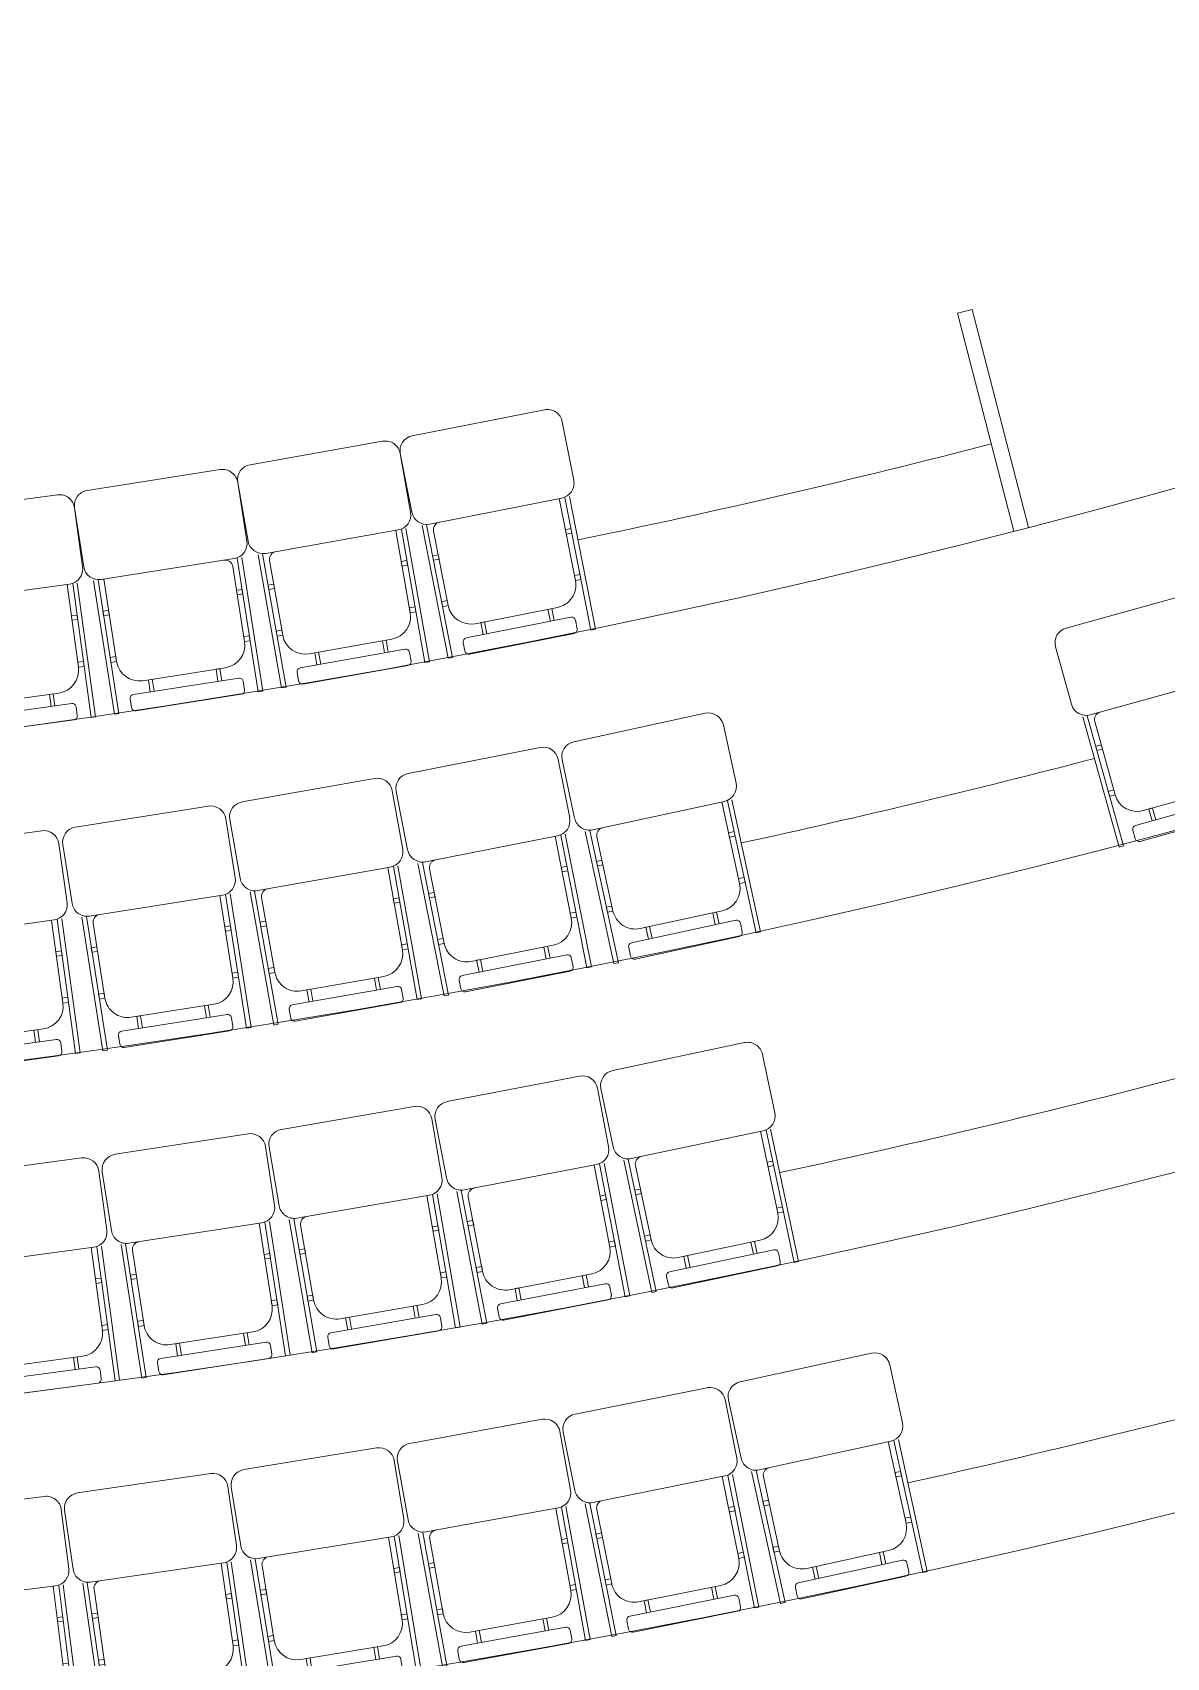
# Model space of a CAD drawing. Header units: millimetres. Extents: x 8275 to 147087, y -297470 to -191881.
# Drawn here: x 49211 to 52988, y -217854 to -212443 of the extents above; entities that cross this region are included whole.
import ezdxf

# ---------------------------------------------------------------- set-up
doc = ezdxf.new("R2010")
doc.units = ezdxf.units.MM
doc.header["$LTSCALE"] = 250
doc.header["$MEASUREMENT"] = 0
for name, color, linetype, lineweight in [('furniture', 5, 'Continuous', 15), ('hatch', 9, 'Continuous', 0), ('stairs', 2, 'Continuous', 5)]:
    doc.layers.add(name, color=color, linetype=linetype, lineweight=lineweight)

# ---------------------------------------------------------------- blocks, each defined once
blk = doc.blocks.new('A$C24EB465D-flat-9-flat-1-flat-421')
at = {"layer": 'furniture', "ltscale": 0.1}
for p, q in [((434.3, 100.4), (2.3, -19.7)), ((549.9, -126.1), (496.8, 65)), ((-33.1, -82.3), (20, -273.4)), ((82.6, -308.7), (514.6, -188.7)), ((506.4, -191), (580.9, -459.1)), ((645.3, -619.6), (524.8, -185.9)), ((539.6, -181.7), (660.1, -615.5)), ((57.7, -315.7), (178.2, -749.4)), ((193, -745.3), (72.4, -311.6)), ((534.6, -292.5), (553, -287.4)), ((538.7, -306.9), (534.6, -292.5)), ((538.7, -306.9), (557, -301.8)), ((557, -301.8), (553, -287.4)), ((97.6, -330.9), (165.3, -574.6)), ((119, -408), (100.6, -413.1)), ((104.7, -427.6), (100.6, -413.1)), ((123, -422.5), (104.7, -427.6)), ((123, -422.5), (119, -408)), ((576.4, -442.7), (594.7, -437.6)), ((580.9, -459.1), (576.4, -442.7)), ((580.9, -459.1), (599.3, -454)), ((599.3, -454), (594.7, -437.6)), ((160.7, -558.2), (142.4, -563.3)), ((146.9, -579.7), (142.4, -563.3)), ((165.3, -574.6), (146.9, -579.7)), ((165.3, -574.6), (160.7, -558.2)), ((233.3, -677), (575.5, -581.9)), ((259.1, -627.6), (527.9, -552.9)), ((497.3, -561.4), (508.2, -600.6)), ((509.6, -558), (520.5, -597.2)), ((591.2, -590.7), (599, -619.1)), ((248, -729.8), (590.2, -634.7)), ((277.4, -622.5), (289.7, -619.1)), ((277.4, -622.5), (288.3, -661.7)), ((289.7, -619.1), (300.6, -658.3)), ((660.1, -615.5), (645.3, -619.6)), ((224.5, -692.6), (232.3, -721)), ((178.2, -749.4), (193, -745.3))]:
    blk.add_line(p, q, dxfattribs=at)
for centre, radius, start, end in [((447.9, 51.4, 0), 50.8, 15.5315, 105.5315), ((15.9, -68.6, 0), 50.8, 105.5315, 195.5315), ((501, -139.7, 0), 50.8, 285.5315, 15.5315), ((69, -259.8, 0), 50.8, 195.5315, 285.5315), ((122, -324.1, 0), 25.4, 105.5315, 195.5315), ((507.5, -479.5, 0), 76.2, 285.5315, 15.5315), ((238.7, -554.2, 0), 76.2, 195.5315, 285.5315), ((578.9, -594.1, 0), 12.7, 15.5315, 105.5315), ((586.8, -622.5, 0), 12.7, 285.5315, 15.5315), ((236.7, -689.2, 0), 12.7, 105.5315, 195.5315), ((244.6, -717.6, 0), 12.7, 195.5315, 285.5315)]:
    blk.add_arc(centre, radius, start, end, dxfattribs=at)
blk = doc.blocks.new('A$C24EB465D-flat-9-flat-1-flat-422')
at = {"layer": 'furniture', "ltscale": 0.1}
for p, q in [((439.3, 75.2), (1.1, -19.8)), ((541.8, -157.5), (499.7, 36.4)), ((-37.8, -80.2), (4.3, -274.1)), ((608.6, -655.7), (513.2, -215.7)), ((528.3, -212.4), (623.7, -652.4)), ((64.7, -313), (502.9, -217.9)), ((494.6, -219.7), (553.6, -491.7)), ((39.5, -318.5), (134.9, -758.4)), ((149.8, -755.2), (54.4, -315.2)), ((516.9, -322.7), (535.6, -318.7)), ((520.1, -337.4), (516.9, -322.7)), ((538.7, -333.4), (535.6, -318.7)), ((78.4, -336), (132, -583.1)), ((520.1, -337.4), (538.7, -333.4)), ((95.3, -414.1), (76.7, -418.2)), ((79.9, -432.9), (76.7, -418.2)), ((98.5, -428.8), (79.9, -432.9)), ((98.5, -428.8), (95.3, -414.1)), ((550, -475.1), (568.6, -471)), ((553.6, -491.7), (550, -475.1)), ((572.2, -487.7), (568.6, -471)), ((553.6, -491.7), (572.2, -487.7)), ((128.4, -566.5), (109.8, -570.6)), ((113.4, -587.2), (109.8, -570.6)), ((132, -583.1), (113.4, -587.2)), ((132, -583.1), (128.4, -566.5)), ((222.6, -641.5), (495.3, -582.3)), ((464.2, -589.1), (472.9, -628.8)), ((476.7, -586.4), (485.3, -626.1)), ((194, -689.3), (541.1, -614)), ((241.1, -637.4), (253.7, -634.7)), ((241.1, -637.4), (249.8, -677.2)), ((253.7, -634.7), (262.3, -674.5)), ((556.2, -623.7), (562.5, -652.5)), ((205.6, -742.9), (552.8, -667.6)), ((623.7, -652.4), (608.6, -655.7)), ((134.9, -758.4), (149.8, -755.2)), ((184.3, -704.4), (190.5, -733.2))]:
    blk.add_line(p, q, dxfattribs=at)
for centre, radius, start, end in [((450.1, 25.6, 0), 50.8, 12.2374, 102.2374), ((11.9, -69.4, 0), 50.8, 102.2374, 192.2374), ((492.1, -168.3, 0), 50.8, 282.2374, 12.2374), ((53.9, -263.3, 0), 50.8, 192.2374, 282.2374), ((103.2, -330.6, 0), 25.4, 102.2374, 192.2374), ((479.1, -507.9, 0), 76.2, 282.2374, 12.2374), ((206.5, -567, 0), 76.2, 192.2374, 282.2374), ((543.8, -626.4, 0), 12.7, 12.2374, 102.2374), ((196.7, -701.7, 0), 12.7, 102.2374, 192.2374), ((550.1, -655.2, 0), 12.7, 282.2374, 12.2374), ((202.9, -730.5, 0), 12.7, 192.2374, 282.2374)]:
    blk.add_arc(centre, radius, start, end, dxfattribs=at)
blk = doc.blocks.new('A$C24EB465D-flat-9-flat-1-flat-423')
at = {"layer": 'furniture', "ltscale": 0.1}
for p, q in [((440.7, 66.8), (0.7, -19.8)), ((538.7, -167.9), (500.3, 26.8)), ((-39.3, -79.5), (-1, -274.1)), ((58.7, -314.2), (498.6, -227.5)), ((490.3, -229.2), (544.1, -502.2)), ((596, -667.2), (509, -225.5)), ((524.1, -222.5), (611.1, -664.2)), ((33.3, -319.2), (120.3, -760.9)), ((135.3, -757.9), (48.3, -316.2)), ((71.9, -337.4), (120.8, -585.6)), ((510.7, -332.5), (529.4, -328.9)), ((513.6, -347.3), (510.7, -332.5)), ((513.6, -347.3), (532.3, -343.6)), ((532.3, -343.6), (529.4, -328.9)), ((87.4, -415.9), (68.7, -419.6)), ((71.6, -434.3), (68.7, -419.6)), ((90.3, -430.6), (71.6, -434.3)), ((90.3, -430.6), (87.4, -415.9)), ((540.8, -485.5), (559.5, -481.8)), ((544.1, -502.2), (540.8, -485.5)), ((562.8, -498.5), (559.5, -481.8)), ((544.1, -502.2), (562.8, -498.5)), ((117.5, -568.9), (98.8, -572.5)), ((102.1, -589.2), (98.8, -572.5)), ((120.8, -585.6), (102.1, -589.2)), ((120.8, -585.6), (117.5, -568.9)), ((210.3, -645.6), (484, -591.7)), ((180.8, -692.9), (529.3, -624.3)), ((228.9, -641.9), (241.5, -639.5)), ((228.9, -641.9), (236.7, -681.9)), ((241.5, -639.5), (249.3, -679.4)), ((452.9, -597.8), (460.7, -637.8)), ((465.4, -595.4), (473.2, -635.3)), ((544.2, -634.3), (549.9, -663.1)), ((191.4, -746.7), (539.9, -678.1)), ((611.1, -664.2), (596, -667.2)), ((170.8, -707.8), (176.4, -736.7)), ((120.3, -760.9), (135.3, -757.9))]:
    blk.add_line(p, q, dxfattribs=at)
for centre, radius, start, end in [((450.5, 17, 0), 50.8, 11.1394, 101.1394), ((10.5, -69.7, 0), 50.8, 101.1394, 191.1394), ((488.8, -177.7, 0), 50.8, 281.1394, 11.1394), ((48.9, -264.3, 0), 50.8, 191.1394, 281.1394), ((96.9, -332.5, 0), 25.4, 101.1394, 191.1394), ((469.3, -516.9, 0), 76.2, 281.1394, 11.1394), ((195.6, -570.8, 0), 76.2, 191.1394, 281.1394), ((531.7, -636.7, 0), 12.7, 11.1394, 101.1394), ((183.2, -705.3, 0), 12.7, 101.1394, 191.1394), ((537.4, -665.6, 0), 12.7, 281.1394, 11.1394), ((188.9, -734.2, 0), 12.7, 191.1394, 281.1394)]:
    blk.add_arc(centre, radius, start, end, dxfattribs=at)
blk = doc.blocks.new('A$C24EB465D-flat-9-flat-1-flat-424')
at = {"layer": 'furniture', "ltscale": 0.1}
for p, q in [((441.9, 58.4), (0.4, -19.8)), ((535.4, -178.2), (500.8, 17.2)), ((-40.8, -78.7), (-6.2, -274.1)), ((52.7, -315.2), (494.2, -237.1)), ((485.8, -238.5), (534.3, -512.6)), ((583.1, -678.5), (504.6, -235.2)), ((519.7, -232.5), (598.2, -675.8)), ((27.2, -319.7), (105.7, -763)), ((120.8, -760.4), (42.3, -317.1)), ((65.5, -338.8), (109.6, -587.8)), ((504.2, -342.3), (523, -338.9)), ((506.8, -357.1), (504.2, -342.3)), ((506.8, -357.1), (525.6, -353.8)), ((525.6, -353.8), (523, -338.9)), ((79.4, -417.5), (60.6, -420.8)), ((63.3, -435.6), (60.6, -420.8)), ((82, -432.3), (63.3, -435.6)), ((82, -432.3), (79.4, -417.5)), ((531.4, -495.8), (550.1, -492.5)), ((534.3, -512.6), (531.4, -495.8)), ((534.3, -512.6), (553.1, -509.2)), ((553.1, -509.2), (550.1, -492.5)), ((106.6, -571), (87.8, -574.3)), ((90.8, -591.1), (87.8, -574.3)), ((109.6, -587.8), (90.8, -591.1)), ((109.6, -587.8), (106.6, -571)), ((167.4, -696.2), (517.2, -634.3)), ((197.9, -649.5), (472.6, -600.9)), ((216.5, -646.2), (229.2, -644)), ((216.5, -646.2), (223.6, -686.3)), ((229.2, -644), (236.2, -684)), ((441.3, -606.4), (448.4, -646.5)), ((453.9, -604.2), (461, -644.2)), ((531.9, -644.6), (537.1, -673.6)), ((177, -750.2), (526.8, -688.3)), ((598.2, -675.8), (583.1, -678.5)), ((157.2, -710.9), (162.3, -739.9)), ((105.7, -763), (120.8, -760.4))]:
    blk.add_line(p, q, dxfattribs=at)
for centre, radius, start, end in [((450.7, 8.3, 0), 50.8, 10.0414, 100.0414), ((9.2, -69.9, 0), 50.8, 100.0414, 190.0414), ((485.3, -187, 0), 50.8, 280.0414, 10.0414), ((43.8, -265.2, 0), 50.8, 190.0414, 280.0414), ((90.5, -334.3, 0), 25.4, 100.0414, 190.0414), ((459.3, -525.8, 0), 76.2, 280.0414, 10.0414), ((184.6, -574.5, 0), 76.2, 190.0414, 280.0414), ((519.4, -646.8, 0), 12.7, 10.0414, 100.0414), ((169.7, -708.7, 0), 12.7, 100.0414, 190.0414), ((524.6, -675.8, 0), 12.7, 280.0414, 10.0414), ((174.8, -737.7, 0), 12.7, 190.0414, 280.0414)]:
    blk.add_arc(centre, radius, start, end, dxfattribs=at)
blk = doc.blocks.new('A$C24EB465D-flat-9-flat-1-flat-425')
at = {"layer": 'furniture', "ltscale": 0.1}
for p, q in [((442.9, 49.9), (0, -19.8)), ((531.8, -188.4), (501, 7.6)), ((-42.3, -77.9), (-11.5, -273.9)), ((46.6, -316.2), (489.6, -246.5)), ((481.2, -247.8), (524.4, -522.7)), ((570, -689.5), (500, -244.8)), ((515.2, -242.4), (585.2, -687.2)), ((21.1, -320.2), (91.1, -764.9)), ((106.2, -762.5), (36.2, -317.8)), ((59, -340), (98.3, -589.8)), ((497.5, -351.9), (516.4, -348.9)), ((499.9, -366.7), (497.5, -351.9)), ((499.9, -366.7), (518.7, -363.8)), ((518.7, -363.8), (516.4, -348.9)), ((71.4, -418.9), (52.6, -421.9)), ((54.9, -436.7), (52.6, -421.9)), ((73.7, -433.8), (71.4, -418.9)), ((73.7, -433.8), (54.9, -436.7)), ((521.8, -505.9), (540.6, -502.9)), ((524.4, -522.7), (521.8, -505.9)), ((524.4, -522.7), (543.2, -519.7)), ((543.2, -519.7), (540.6, -502.9)), ((95.6, -573), (76.8, -575.9)), ((79.5, -592.7), (76.8, -575.9)), ((98.3, -589.8), (79.5, -592.7)), ((98.3, -589.8), (95.6, -573)), ((154.1, -699.3), (505, -644.1)), ((185.4, -653.2), (461, -609.8)), ((204.1, -650.2), (216.8, -648.2)), ((216.8, -648.2), (223.1, -688.4)), ((429.6, -614.8), (435.9, -654.9)), ((442.2, -612.8), (448.5, -653)), ((162.6, -753.5), (513.5, -698.3)), ((204.1, -650.2), (210.4, -690.4)), ((519.5, -654.6), (524.1, -683.7)), ((585.2, -687.2), (570, -689.5)), ((143.5, -713.8), (148.1, -742.9)), ((91.1, -764.9), (106.2, -762.5))]:
    blk.add_line(p, q, dxfattribs=at)
for centre, radius, start, end in [((450.8, -0.3, 0), 50.8, 8.9433, 98.9433), ((7.9, -70, 0), 50.8, 98.9433, 188.9433), ((481.7, -196.3, 0), 50.8, 278.9433, 8.9433), ((38.7, -266, 0), 50.8, 188.9433, 278.9433), ((84, -336, 0), 25.4, 98.9433, 188.9433), ((449.2, -534.5, 0), 76.2, 278.9433, 8.9433), ((173.5, -577.9, 0), 76.2, 188.9433, 278.9433), ((506.9, -656.6, 0), 12.7, 8.9433, 98.9433), ((156.1, -711.8, 0), 12.7, 98.9433, 188.9433), ((511.5, -685.7, 0), 12.7, 278.9433, 8.9433), ((160.6, -740.9, 0), 12.7, 188.9433, 278.9433)]:
    blk.add_arc(centre, radius, start, end, dxfattribs=at)
blk = doc.blocks.new('A$C24EB465D-flat-9-flat-1-flat-426')
at = {"layer": 'furniture', "ltscale": 0.1}
for p, q in [((443.8, 41.4), (-0.4, -19.8)), ((528.1, -198.6), (501.1, -2)), ((-43.8, -77.1), (-16.7, -273.6)), ((40.5, -317), (484.7, -255.8)), ((476.3, -257), (514.3, -532.7)), ((556.6, -700.3), (495.2, -254.4)), ((510.4, -252.3), (571.9, -698.2)), ((14.9, -320.5), (76.4, -766.5)), ((91.5, -764.4), (30.1, -318.5)), ((52.4, -341), (86.9, -591.5)), ((490.7, -361.3), (509.6, -358.7)), ((492.8, -376.2), (490.7, -361.3)), ((492.8, -376.2), (511.6, -373.6)), ((511.6, -373.6), (509.6, -358.7)), ((63.3, -420.2), (44.5, -422.8)), ((46.5, -437.7), (44.5, -422.8)), ((65.4, -435.1), (63.3, -420.2)), ((65.4, -435.1), (46.5, -437.7)), ((512, -515.8), (530.9, -513.2)), ((514.3, -532.7), (512, -515.8)), ((514.3, -532.7), (533.2, -530)), ((533.2, -530), (530.9, -513.2)), ((84.6, -574.7), (65.8, -577.3)), ((68.1, -594.1), (65.8, -577.3)), ((86.9, -591.5), (68.1, -594.1)), ((86.9, -591.5), (84.6, -574.7)), ((172.8, -656.6), (449.2, -618.5)), ((417.8, -622.9), (423.3, -663.2)), ((430.4, -621.1), (435.9, -661.4)), ((140.6, -702.1), (492.5, -653.6)), ((191.6, -654), (204.3, -652.3)), ((191.6, -654), (197.2, -694.3)), ((204.3, -652.3), (209.9, -692.6)), ((506.8, -664.5), (510.9, -693.6)), ((571.9, -698.2), (556.6, -700.3)), ((129.8, -716.4), (133.8, -745.6)), ((148.1, -756.4), (500, -708)), ((76.4, -766.5), (91.5, -764.4))]:
    blk.add_line(p, q, dxfattribs=at)
for centre, radius, start, end in [((450.7, -8.9, 0), 50.8, 7.8453, 97.8453), ((6.5, -70.2, 0), 50.8, 97.8453, 187.8453), ((477.8, -205.5, 0), 50.8, 277.8453, 7.8453), ((33.6, -266.7, 0), 50.8, 187.8453, 277.8453), ((77.6, -337.6, 0), 25.4, 97.8453, 187.8453), ((438.8, -543.1, 0), 76.2, 277.8453, 7.8453), ((162.4, -581.1, 0), 76.2, 187.8453, 277.8453), ((142.4, -714.7, 0), 12.7, 97.8453, 187.8453), ((494.3, -666.2, 0), 12.7, 7.8453, 97.8453), ((498.3, -695.4, 0), 12.7, 277.8453, 7.8453), ((146.4, -743.9, 0), 12.7, 187.8453, 277.8453)]:
    blk.add_arc(centre, radius, start, end, dxfattribs=at)
blk = doc.blocks.new('A$C24EB465D-flat-9-flat-1-flat-444')
at = {"layer": 'furniture', "ltscale": 0.1}
for p, q in [((439.2, 76), (1.2, -19.8)), ((542.1, -156.5), (499.7, 37.3)), ((-37.6, -80.3), (4.8, -274.1)), ((609.8, -654.5), (513.6, -214.8)), ((528.7, -211.5), (624.9, -651.3)), ((65.3, -312.9), (503.3, -217)), ((495, -218.8), (554.5, -490.7)), ((40, -318.4), (136.3, -758.2)), ((151.2, -754.9), (55, -315.1)), ((517.5, -321.8), (536.1, -317.7)), ((520.7, -336.4), (517.5, -321.8)), ((539.3, -332.4), (536.1, -317.7)), ((79, -335.9), (133.1, -582.9)), ((520.7, -336.4), (539.3, -332.4)), ((96.1, -414), (77.5, -418)), ((80.7, -432.7), (77.5, -418)), ((99.3, -428.7), (80.7, -432.7)), ((99.3, -428.7), (96.1, -414)), ((550.8, -474.1), (569.5, -470)), ((554.5, -490.7), (550.8, -474.1)), ((554.5, -490.7), (573.1, -486.6)), ((573.1, -486.6), (569.5, -470)), ((129.4, -566.3), (110.8, -570.4)), ((114.4, -587), (110.8, -570.4)), ((133.1, -582.9), (114.4, -587)), ((133.1, -582.9), (129.4, -566.3)), ((223.8, -641.1), (496.3, -581.4)), ((465.3, -588.2), (474, -627.9)), ((477.7, -585.5), (486.4, -625.2)), ((195.3, -688.9), (542.2, -613)), ((242.3, -637), (254.8, -634.3)), ((242.3, -637), (251, -676.7)), ((254.8, -634.3), (263.5, -674)), ((557.4, -622.7), (563.7, -651.5)), ((207, -742.5), (554, -666.6)), ((624.9, -651.3), (609.8, -654.5)), ((136.3, -758.2), (151.2, -754.9)), ((185.6, -704.1), (191.9, -732.8))]:
    blk.add_line(p, q, dxfattribs=at)
for centre, radius, start, end in [((450, 26.4, 0), 50.8, 12.3415, 102.3415), ((12, -69.4, 0), 50.8, 102.3415, 192.3415), ((492.5, -167.4, 0), 50.8, 282.3415, 12.3415), ((54.4, -263.2, 0), 50.8, 192.3415, 282.3415), ((103.8, -330.4, 0), 25.4, 102.3415, 192.3415), ((480, -507, 0), 76.2, 282.3415, 12.3415), ((207.5, -566.6, 0), 76.2, 192.3415, 282.3415), ((545, -625.4, 0), 12.7, 12.3415, 102.3415), ((198, -701.3, 0), 12.7, 102.3415, 192.3415), ((551.3, -654.2, 0), 12.7, 282.3415, 12.3415), ((204.3, -730.1, 0), 12.7, 192.3415, 282.3415)]:
    blk.add_arc(centre, radius, start, end, dxfattribs=at)
blk = doc.blocks.new('A$C24EB465D-flat-9-flat-1-flat-445')
at = {"layer": 'furniture', "ltscale": 0.1}
for p, q in [((440.5, 68.2), (0.8, -19.8)), ((539.2, -166.2), (500.3, 28.4)), ((-39, -79.6), (-0.1, -274.1)), ((59.7, -314), (499.4, -225.9)), ((491, -227.6), (545.7, -500.5)), ((598.1, -665.3), (509.7, -223.9)), ((524.8, -220.8), (613.2, -662.3)), ((34.4, -319), (122.8, -760.5)), ((137.7, -757.5), (49.4, -316)), ((73, -337.2), (122.7, -585.2)), ((511.7, -330.9), (530.4, -327.2)), ((514.7, -345.6), (511.7, -330.9)), ((514.7, -345.6), (533.4, -341.9)), ((533.4, -341.9), (530.4, -327.2)), ((88.7, -415.6), (70, -419.3)), ((73, -434.1), (70, -419.3)), ((91.7, -430.4), (73, -434.1)), ((91.7, -430.4), (88.7, -415.6)), ((542.3, -483.8), (561, -480)), ((545.7, -500.5), (542.3, -483.8)), ((564.4, -496.7), (561, -480)), ((545.7, -500.5), (564.4, -496.7)), ((119.3, -568.5), (100.7, -572.2)), ((104, -588.9), (100.7, -572.2)), ((122.7, -585.2), (104, -588.9)), ((122.7, -585.2), (119.3, -568.5)), ((212.4, -644.9), (485.9, -590.1)), ((467.3, -593.9), (475.3, -633.8)), ((183, -692.3), (531.3, -622.6)), ((230.9, -641.2), (243.5, -638.7)), ((230.9, -641.2), (238.9, -681.1)), ((243.5, -638.7), (251.5, -678.6)), ((454.8, -596.4), (462.8, -636.3)), ((546.2, -632.5), (552, -661.4)), ((193.7, -746.1), (542, -676.3)), ((613.2, -662.3), (598.1, -665.3)), ((122.8, -760.5), (137.7, -757.5)), ((173, -707.2), (178.8, -736.1))]:
    blk.add_line(p, q, dxfattribs=at)
for centre, radius, start, end in [((450.4, 18.4, 0), 50.8, 11.3233, 101.3233), ((10.8, -69.6, 0), 50.8, 101.3233, 191.3233), ((489.4, -176.1, 0), 50.8, 281.3233, 11.3233), ((49.7, -264.2, 0), 50.8, 191.3233, 281.3233), ((97.9, -332.2, 0), 25.4, 101.3233, 191.3233), ((471, -515.4, 0), 76.2, 281.3233, 11.3233), ((197.4, -570.2, 0), 76.2, 191.3233, 281.3233), ((533.8, -635, 0), 12.7, 11.3233, 101.3233), ((185.5, -704.7, 0), 12.7, 101.3233, 191.3233), ((539.5, -663.9, 0), 12.7, 281.3233, 11.3233), ((191.3, -733.6, 0), 12.7, 191.3233, 281.3233)]:
    blk.add_arc(centre, radius, start, end, dxfattribs=at)
blk = doc.blocks.new('A$C24EB465D-flat-9-flat-1-flat-446')
at = {"layer": 'furniture', "ltscale": 0.1}
for p, q in [((441.6, 60.4), (0.4, -19.8)), ((536.2, -175.7), (500.7, 19.5)), ((-40.4, -78.9), (-5, -274.1)), ((54.1, -315), (495.3, -234.8)), ((486.9, -236.3), (536.7, -510.1)), ((586.2, -675.8), (505.7, -232.9)), ((520.8, -230.1), (601.3, -673.1)), ((28.7, -319.6), (109.2, -762.5)), ((124.3, -759.8), (43.7, -316.9)), ((67, -338.5), (112.3, -587.3)), ((505.8, -339.9), (524.5, -336.5)), ((508.5, -354.7), (505.8, -339.9)), ((508.5, -354.7), (527.2, -351.3)), ((527.2, -351.3), (524.5, -336.5)), ((81.3, -417.1), (62.6, -420.5)), ((65.3, -435.3), (62.6, -420.5)), ((84, -431.9), (65.3, -435.3)), ((84, -431.9), (81.3, -417.1)), ((533.7, -493.3), (552.4, -489.9)), ((536.7, -510.1), (533.7, -493.3)), ((536.7, -510.1), (555.4, -506.7)), ((555.4, -506.7), (552.4, -489.9)), ((109.2, -570.5), (90.5, -573.9)), ((93.5, -590.7), (90.5, -573.9)), ((112.3, -587.3), (93.5, -590.7)), ((112.3, -587.3), (109.2, -570.5)), ((170.7, -695.4), (520.1, -631.9)), ((200.9, -648.6), (475.4, -598.7)), ((219.5, -645.2), (232.1, -642.9)), ((219.5, -645.2), (226.8, -685.2)), ((232.1, -642.9), (239.4, -682.9)), ((444.1, -604.4), (451.4, -644.4)), ((456.6, -602.1), (463.9, -642.1)), ((534.9, -642.1), (540.2, -671.1)), ((180.5, -749.4), (529.9, -685.9)), ((601.3, -673.1), (586.2, -675.8)), ((160.4, -710.2), (165.7, -739.2)), ((109.2, -762.5), (124.3, -759.8))]:
    blk.add_line(p, q, dxfattribs=at)
for centre, radius, start, end in [((450.7, 10.4, 0), 50.8, 10.3051, 100.3051), ((9.5, -69.8, 0), 50.8, 100.3051, 190.3051), ((486.2, -184.8, 0), 50.8, 280.3051, 10.3051), ((45, -265, 0), 50.8, 190.3051, 280.3051), ((92, -333.9, 0), 25.4, 100.3051, 190.3051), ((461.7, -523.7, 0), 76.2, 280.3051, 10.3051), ((187.2, -573.6, 0), 76.2, 190.3051, 280.3051), ((522.4, -644.4, 0), 12.7, 10.3051, 100.3051), ((172.9, -707.9, 0), 12.7, 100.3051, 190.3051), ((527.7, -673.4, 0), 12.7, 280.3051, 10.3051), ((178.2, -736.9, 0), 12.7, 190.3051, 280.3051)]:
    blk.add_arc(centre, radius, start, end, dxfattribs=at)
blk = doc.blocks.new('A$C24EB465D-flat-9-flat-1-flat-447')
at = {"layer": 'furniture', "ltscale": 0.1}
for p, q in [((442.6, 52.5), (0.1, -19.8)), ((533, -185.2), (500.9, 10.6)), ((-41.8, -78.2), (-9.8, -274)), ((48.5, -315.9), (491, -243.5)), ((482.6, -244.9), (527.5, -519.5)), ((574.1, -686.1), (501.4, -241.8)), ((516.6, -239.4), (589.3, -683.6)), ((23, -320.1), (95.7, -764.3)), ((110.7, -761.9), (38.1, -317.6)), ((61, -339.6), (101.8, -589.2)), ((499.6, -348.9), (518.4, -345.8)), ((502.1, -363.7), (499.6, -348.9)), ((502.1, -363.7), (520.9, -360.6)), ((520.9, -360.6), (518.4, -345.8)), ((73.9, -418.5), (55.1, -421.6)), ((57.5, -436.4), (55.1, -421.6)), ((76.3, -433.3), (73.9, -418.5)), ((76.3, -433.3), (57.5, -436.4)), ((524.8, -502.8), (543.6, -499.7)), ((527.5, -519.5), (524.8, -502.8)), ((527.5, -519.5), (546.3, -516.5)), ((546.3, -516.5), (543.6, -499.7)), ((99.1, -572.4), (80.3, -575.4)), ((83, -592.2), (80.3, -575.4)), ((101.8, -589.2), (83, -592.2)), ((101.8, -589.2), (99.1, -572.4)), ((158.3, -698.4), (508.8, -641)), ((189.3, -652.1), (464.6, -607)), ((208, -649), (220.7, -646.9)), ((208, -649), (214.6, -689.2)), ((220.7, -646.9), (227.2, -687.1)), ((433.3, -612.2), (439.9, -652.3)), ((445.9, -610.1), (452.4, -650.3)), ((167.1, -752.5), (517.7, -695.2)), ((523.4, -651.5), (528.1, -680.6)), ((589.3, -683.6), (574.1, -686.1)), ((147.8, -712.9), (152.5, -742)), ((95.7, -764.3), (110.7, -761.9))]:
    blk.add_line(p, q, dxfattribs=at)
for centre, radius, start, end in [((450.8, 2.4, 0), 50.8, 9.2869, 99.2869), ((8.3, -70, 0), 50.8, 99.2869, 189.2869), ((482.8, -193.4, 0), 50.8, 279.2869, 9.2869), ((40.3, -265.8, 0), 50.8, 189.2869, 279.2869), ((86.1, -335.5, 0), 25.4, 99.2869, 189.2869), ((452.3, -531.8, 0), 76.2, 279.2869, 9.2869), ((177, -576.9, 0), 76.2, 189.2869, 279.2869), ((510.9, -653.6, 0), 12.7, 9.2869, 99.2869), ((160.3, -710.9, 0), 12.7, 99.2869, 189.2869), ((515.6, -682.6, 0), 12.7, 279.2869, 9.2869), ((165.1, -739.9, 0), 12.7, 189.2869, 279.2869)]:
    blk.add_arc(centre, radius, start, end, dxfattribs=at)
blk = doc.blocks.new('A$C24EB465D-flat-9-flat-1-flat-448')
at = {"layer": 'furniture', "ltscale": 0.1}
for p, q in [((443.5, 44.7), (-0.3, -19.8)), ((529.6, -194.6), (501.1, 1.7)), ((-43.2, -77.4), (-14.7, -273.7)), ((42.9, -316.7), (486.6, -252.2)), ((478.2, -253.4), (518.2, -528.8)), ((561.8, -696.2), (497.1, -250.7)), ((512.3, -248.5), (577, -694)), ((17.3, -320.4), (82.1, -765.9)), ((97.2, -763.7), (32.4, -318.2)), ((55, -340.6), (91.3, -590.9)), ((493.4, -357.7), (512.2, -355)), ((495.5, -372.6), (493.4, -357.7)), ((495.5, -372.6), (514.4, -369.8)), ((514.4, -369.8), (512.2, -355)), ((66.4, -419.7), (47.6, -422.5)), ((49.8, -437.4), (47.6, -422.5)), ((68.6, -434.6), (66.4, -419.7)), ((68.6, -434.6), (49.8, -437.4)), ((515.8, -512), (534.6, -509.3)), ((518.2, -528.8), (515.8, -512)), ((518.2, -528.8), (537.1, -526.1)), ((537.1, -526.1), (534.6, -509.3)), ((88.9, -574), (70, -576.8)), ((72.5, -593.6), (70, -576.8)), ((91.3, -590.9), (72.5, -593.6)), ((91.3, -590.9), (88.9, -574)), ((177.7, -655.3), (453.8, -615.2)), ((422.3, -619.8), (428.2, -660)), ((435, -617.9), (440.8, -658.2)), ((145.8, -701.1), (497.3, -650)), ((196.4, -652.6), (209.1, -650.8)), ((196.4, -652.6), (202.3, -692.9)), ((209.1, -650.8), (215, -691)), ((511.7, -660.7), (516, -689.9)), ((577, -694), (561.8, -696.2)), ((135.1, -715.5), (139.3, -744.6)), ((153.7, -755.3), (505.2, -704.2)), ((82.1, -765.9), (97.2, -763.7))]:
    blk.add_line(p, q, dxfattribs=at)
for centre, radius, start, end in [((450.8, -5.6, 0), 50.8, 8.2687, 98.2687), ((7, -70.1, 0), 50.8, 98.2687, 188.2687), ((479.3, -202, 0), 50.8, 278.2687, 8.2687), ((35.6, -266.4, 0), 50.8, 188.2687, 278.2687), ((80.1, -337, 0), 25.4, 98.2687, 188.2687), ((442.8, -539.8, 0), 76.2, 278.2687, 8.2687), ((166.7, -579.9, 0), 76.2, 188.2687, 278.2687), ((147.7, -713.6, 0), 12.7, 98.2687, 188.2687), ((499.2, -662.5, 0), 12.7, 8.2687, 98.2687), ((503.4, -691.7, 0), 12.7, 278.2687, 8.2687), ((151.9, -742.8, 0), 12.7, 188.2687, 278.2687)]:
    blk.add_arc(centre, radius, start, end, dxfattribs=at)
blk = doc.blocks.new('A$C24EB465D-flat-9-flat-1-flat-449')
at = {"layer": 'furniture', "ltscale": 0.1}
for p, q in [((444.2, 36.8), (-0.6, -19.8)), ((526, -204), (501, -7.2)), ((-44.6, -76.6), (-19.6, -273.4)), ((37.3, -317.4), (482.1, -260.8)), ((473.6, -261.9), (508.8, -538)), ((549.3, -706.1), (492.5, -259.5)), ((507.8, -257.6), (564.6, -704.1)), ((11.6, -320.7), (68.4, -767.3)), ((83.6, -765.3), (26.8, -318.8)), ((48.9, -341.5), (80.8, -592.4)), ((486.9, -366.4), (505.8, -364)), ((488.8, -381.3), (486.9, -366.4)), ((507.7, -378.9), (505.8, -364)), ((59, -420.9), (40.1, -423.3)), ((42, -438.2), (40.1, -423.3)), ((60.9, -435.8), (59, -420.9)), ((488.8, -381.3), (507.7, -378.9)), ((60.9, -435.8), (42, -438.2)), ((506.6, -521.1), (525.5, -518.7)), ((508.8, -538), (506.6, -521.1)), ((508.8, -538), (527.7, -535.6)), ((527.7, -535.6), (525.5, -518.7)), ((78.7, -575.5), (59.8, -577.9)), ((61.9, -594.8), (59.8, -577.9)), ((80.8, -592.4), (61.9, -594.8)), ((80.8, -592.4), (78.7, -575.5)), ((166, -658.4), (442.8, -623.2)), ((411.3, -627.2), (416.4, -667.5)), ((423.9, -625.6), (429, -665.9)), ((133.4, -703.5), (485.7, -658.7)), ((184.8, -656), (197.5, -654.4)), ((184.8, -656), (190, -696.3)), ((197.5, -654.4), (202.7, -694.7)), ((499.9, -669.7), (503.6, -698.9)), ((122.4, -717.7), (126.1, -746.9)), ((140.3, -757.9), (492.6, -713.1)), ((564.6, -704.1), (549.3, -706.1)), ((68.4, -767.3), (83.6, -765.3))]:
    blk.add_line(p, q, dxfattribs=at)
for centre, radius, start, end in [((450.6, -13.6, 0), 50.8, 7.2506, 97.2506), ((5.8, -70.2, 0), 50.8, 97.2506, 187.2506), ((475.7, -210.4, 0), 50.8, 277.2506, 7.2506), ((30.8, -267, 0), 50.8, 187.2506, 277.2506), ((74.1, -338.3, 0), 25.4, 97.2506, 187.2506), ((433.2, -547.6, 0), 76.2, 277.2506, 7.2506), ((156.4, -582.8, 0), 76.2, 187.2506, 277.2506), ((487.3, -671.3, 0), 12.7, 7.2506, 97.2506), ((491, -700.5, 0), 12.7, 277.2506, 7.2506), ((135, -716.1, 0), 12.7, 97.2506, 187.2506), ((138.7, -745.3, 0), 12.7, 187.2506, 277.2506)]:
    blk.add_arc(centre, radius, start, end, dxfattribs=at)
blk = doc.blocks.new('A$C24EB465D-flat-9-flat-1-flat-480')
at = {"layer": 'furniture', "ltscale": 0.1}
for p, q in [((439.7, 73), (1, -19.8)), ((541, -160.3), (499.9, 33.8)), ((-38.2, -80), (2.9, -274.1)), ((527.2, -215.2), (620.3, -655.6)), ((63.1, -313.3), (501.8, -220.5)), ((493.5, -222.3), (551, -494.6)), ((605.3, -658.8), (512.1, -218.4)), ((37.8, -318.7), (131, -759.1)), ((145.9, -755.9), (52.8, -315.5)), ((515.3, -325.4), (533.9, -321.4)), ((537, -336.1), (533.9, -321.4)), ((76.7, -336.4), (129, -583.8)), ((518.4, -340.1), (515.3, -325.4)), ((518.4, -340.1), (537, -336.1)), ((93.2, -414.6), (74.6, -418.6)), ((77.7, -433.3), (74.6, -418.6)), ((96.3, -429.3), (77.7, -433.3)), ((96.3, -429.3), (93.2, -414.6)), ((547.5, -477.9), (566.2, -474)), ((551, -494.6), (547.5, -477.9)), ((569.7, -490.6), (566.2, -474)), ((551, -494.6), (569.7, -490.6)), ((125.5, -567.2), (106.8, -571.1)), ((110.3, -587.8), (106.8, -571.1)), ((129, -583.8), (110.3, -587.8)), ((129, -583.8), (125.5, -567.2)), ((219.3, -642.6), (492.3, -584.9)), ((461.2, -591.4), (469.6, -631.2)), ((473.6, -588.8), (482.1, -628.6)), ((190.4, -690.3), (538, -616.8)), ((237.8, -638.7), (250.4, -636)), ((237.8, -638.7), (246.3, -678.5)), ((250.4, -636), (258.8, -675.8)), ((553, -626.6), (559.1, -655.4)), ((201.8, -743.9), (549.3, -670.4)), ((620.3, -655.6), (605.3, -658.8)), ((131, -759.1), (145.9, -755.9)), ((180.6, -705.3), (186.7, -734.1))]:
    blk.add_line(p, q, dxfattribs=at)
for centre, radius, start, end in [((450.2, 23.3, 0), 50.8, 11.9415, 101.9415), ((11.5, -69.5, 0), 50.8, 101.9415, 191.9415), ((491.3, -170.8, 0), 50.8, 281.9415, 11.9415), ((52.6, -263.6, 0), 50.8, 191.9415, 281.9415), ((101.5, -331.2, 0), 25.4, 101.9415, 191.9415), ((476.5, -510.3, 0), 76.2, 281.9415, 11.9415), ((203.5, -568, 0), 76.2, 191.9415, 281.9415), ((540.6, -629.2, 0), 12.7, 11.9415, 101.9415), ((193.1, -702.7, 0), 12.7, 101.9415, 191.9415), ((546.7, -658, 0), 12.7, 281.9415, 11.9415), ((199.2, -731.5, 0), 12.7, 191.9415, 281.9415)]:
    blk.add_arc(centre, radius, start, end, dxfattribs=at)
blk = doc.blocks.new('A$C24EB465D-flat-9-flat-1-flat-481')
at = {"layer": 'furniture', "ltscale": 0.1}
for p, q in [((441, 64.9), (0.6, -19.8)), ((537.9, -170.3), (500.5, 24.6)), ((-39.6, -79.3), (-2.2, -274.1)), ((57.3, -314.4), (497.6, -229.7)), ((489.3, -231.4), (541.8, -504.6)), ((593, -669.8), (508, -227.8)), ((523.1, -224.9), (608.1, -666.9)), ((31.9, -319.3), (116.9, -761.4)), ((131.9, -758.5), (46.9, -316.4)), ((70.4, -337.8), (118.2, -586.1)), ((509.2, -334.8), (527.9, -331.2)), ((512, -349.6), (509.2, -334.8)), ((512, -349.6), (530.7, -346)), ((530.7, -346), (527.9, -331.2)), ((85.5, -416.3), (66.8, -419.9)), ((69.7, -434.6), (66.8, -419.9)), ((88.4, -431), (69.7, -434.6)), ((88.4, -431), (85.5, -416.3)), ((538.6, -487.9), (557.3, -484.3)), ((560.5, -501), (557.3, -484.3)), ((541.8, -504.6), (538.6, -487.9)), ((541.8, -504.6), (560.5, -501)), ((115, -569.4), (96.3, -573)), ((99.5, -589.7), (96.3, -573)), ((118.2, -586.1), (99.5, -589.7)), ((118.2, -586.1), (115, -569.4)), ((207.4, -646.5), (481.4, -593.8)), ((177.7, -693.7), (526.5, -626.6)), ((226, -643), (238.6, -640.5)), ((226, -643), (233.7, -682.9)), ((238.6, -640.5), (246.3, -680.5)), ((450.2, -599.8), (457.9, -639.8)), ((462.7, -597.4), (470.4, -637.4)), ((541.4, -636.7), (546.9, -665.6)), ((188, -747.5), (536.8, -680.5)), ((608.1, -666.9), (593, -669.8)), ((167.6, -708.5), (173.2, -737.5)), ((116.9, -761.4), (131.9, -758.5))]:
    blk.add_line(p, q, dxfattribs=at)
for centre, radius, start, end in [((450.6, 15, 0), 50.8, 10.8849, 100.8849), ((10.2, -69.7, 0), 50.8, 100.8849, 190.8849), ((488, -179.9, 0), 50.8, 280.8849, 10.8849), ((47.7, -264.5, 0), 50.8, 190.8849, 280.8849), ((95.4, -333, 0), 25.4, 100.8849, 190.8849), ((467, -519, 0), 76.2, 280.8849, 10.8849), ((193, -571.7, 0), 76.2, 190.8849, 280.8849), ((528.9, -639.1, 0), 12.7, 10.8849, 100.8849), ((180.1, -706.1, 0), 12.7, 100.8849, 190.8849), ((534.4, -668, 0), 12.7, 280.8849, 10.8849), ((185.6, -735.1, 0), 12.7, 190.8849, 280.8849)]:
    blk.add_arc(centre, radius, start, end, dxfattribs=at)
blk = doc.blocks.new('A$C24EB465D-flat-9-flat-1-flat-482')
at = {"layer": 'furniture', "ltscale": 0.1}
for p, q in [((442.1, 56.7), (0.3, -19.8)), ((534.7, -180.2), (500.8, 15.3)), ((-41.1, -78.6), (-7.2, -274)), ((51.5, -315.4), (493.3, -238.9)), ((484.9, -240.3), (532.4, -514.5)), ((580.5, -680.7), (503.7, -237.1)), ((518.9, -234.5), (595.7, -678)), ((26, -319.8), (102.9, -763.4)), ((117.9, -760.8), (41.1, -317.2)), ((64.2, -339), (107.4, -588.2)), ((502.9, -344.1), (521.7, -340.9)), ((505.5, -359), (502.9, -344.1)), ((505.5, -359), (524.3, -355.7)), ((524.3, -355.7), (521.7, -340.9)), ((77.8, -417.8), (59.1, -421)), ((61.6, -435.8), (59.1, -421)), ((80.4, -432.6), (61.6, -435.8)), ((80.4, -432.6), (77.8, -417.8)), ((529.5, -497.8), (548.3, -494.5)), ((532.4, -514.5), (529.5, -497.8)), ((532.4, -514.5), (551.2, -511.3)), ((551.2, -511.3), (548.3, -494.5)), ((104.5, -571.4), (85.7, -574.7)), ((88.6, -591.4), (85.7, -574.7)), ((107.4, -588.2), (88.6, -591.4)), ((107.4, -588.2), (104.5, -571.4)), ((164.9, -696.8), (514.8, -636.2)), ((195.5, -650.2), (470.4, -602.6)), ((214.1, -647), (226.8, -644.8)), ((214.1, -647), (221.1, -687.1)), ((226.8, -644.8), (233.7, -684.9)), ((439.1, -608), (446, -648.1)), ((451.6, -605.9), (458.6, -646)), ((529.5, -646.5), (534.6, -675.6)), ((174.2, -750.9), (524.2, -690.2)), ((595.7, -678), (580.5, -680.7)), ((154.5, -711.5), (159.5, -740.5)), ((102.9, -763.4), (117.9, -760.8))]:
    blk.add_line(p, q, dxfattribs=at)
for centre, radius, start, end in [((450.8, 6.7, 0), 50.8, 9.8283, 99.8283), ((9, -69.9, 0), 50.8, 99.8283, 189.8283), ((484.6, -188.8, 0), 50.8, 279.8283, 9.8283), ((42.8, -265.4, 0), 50.8, 189.8283, 279.8283), ((89.2, -334.7, 0), 25.4, 99.8283, 189.8283), ((457.4, -527.5, 0), 76.2, 279.8283, 9.8283), ((182.4, -575.2, 0), 76.2, 189.8283, 279.8283), ((517, -648.7, 0), 12.7, 9.8283, 99.8283), ((167, -709.3, 0), 12.7, 99.8283, 189.8283), ((522, -677.7, 0), 12.7, 279.8283, 9.8283), ((172.1, -738.4, 0), 12.7, 189.8283, 279.8283)]:
    blk.add_arc(centre, radius, start, end, dxfattribs=at)
blk = doc.blocks.new('A$C24EB465D-flat-9-flat-1-flat-483')
at = {"layer": 'furniture', "ltscale": 0.1}
for p, q in [((443.1, 48.5), (-0.1, -19.8)), ((531.3, -190), (501, 6.1)), ((-42.5, -77.8), (-12.3, -273.9)), ((45.7, -316.3), (488.8, -247.9)), ((480.4, -249.2), (522.9, -524.3)), ((567.9, -691.2), (499.2, -246.3)), ((514.5, -244), (583.1, -688.9)), ((20.1, -320.3), (88.8, -765.2)), ((103.9, -762.8), (35.2, -317.9)), ((57.9, -340.1), (96.5, -590.1)), ((496.5, -353.4), (515.3, -350.5)), ((498.8, -368.2), (496.5, -353.4)), ((498.8, -368.2), (517.6, -365.3)), ((517.6, -365.3), (515.3, -350.5)), ((70.1, -419.1), (51.3, -422.1)), ((53.6, -436.9), (51.3, -422.1)), ((72.4, -434), (70.1, -419.1)), ((72.4, -434), (53.6, -436.9)), ((520.3, -507.5), (539.1, -504.5)), ((522.9, -524.3), (520.3, -507.5)), ((522.9, -524.3), (541.7, -521.4)), ((541.7, -521.4), (539.1, -504.5)), ((93.9, -573.2), (75.1, -576.1)), ((77.7, -593), (75.1, -576.1)), ((96.5, -590.1), (77.7, -593)), ((96.5, -590.1), (93.9, -573.2)), ((152, -699.8), (503, -645.6)), ((183.4, -653.7), (459.2, -611.2)), ((202.2, -650.8), (214.8, -648.9)), ((214.8, -648.9), (221, -689.1)), ((427.8, -616), (434, -656.2)), ((440.4, -614.1), (446.6, -654.3)), ((160.3, -754), (511.4, -699.8)), ((202.2, -650.8), (208.4, -691.1)), ((517.5, -656.2), (522, -685.3)), ((583.1, -688.9), (567.9, -691.2)), ((141.4, -714.2), (145.9, -743.3)), ((88.8, -765.2), (103.9, -762.8))]:
    blk.add_line(p, q, dxfattribs=at)
for centre, radius, start, end in [((450.8, -1.7, 0), 50.8, 8.7717, 98.7717), ((7.7, -70, 0), 50.8, 98.7717, 188.7717), ((481.1, -197.7, 0), 50.8, 278.7717, 8.7717), ((37.9, -266.1, 0), 50.8, 188.7717, 278.7717), ((83, -336.3, 0), 25.4, 98.7717, 188.7717), ((447.5, -535.9, 0), 76.2, 278.7717, 8.7717), ((171.8, -578.4, 0), 76.2, 188.7717, 278.7717), ((505, -658.1, 0), 12.7, 8.7717, 98.7717), ((153.9, -712.3, 0), 12.7, 98.7717, 188.7717), ((509.5, -687.2, 0), 12.7, 278.7717, 8.7717), ((158.4, -741.4, 0), 12.7, 188.7717, 278.7717)]:
    blk.add_arc(centre, radius, start, end, dxfattribs=at)
blk = doc.blocks.new('A$C24EB465D-flat-9-flat-1-flat-484')
at = {"layer": 'furniture', "ltscale": 0.1}
for p, q in [((443.9, 40.4), (-0.5, -19.8)), ((527.7, -199.8), (501.1, -3.2)), ((-44, -77), (-17.3, -273.6)), ((39.8, -317.1), (484.2, -256.9)), ((475.7, -258.1), (513.1, -533.8)), ((555.1, -701.6), (494.6, -255.5)), ((509.9, -253.4), (570.3, -699.5)), ((14.2, -320.6), (74.7, -766.7)), ((89.8, -764.6), (29.4, -318.5)), ((51.7, -341.1), (85.6, -591.7)), ((489.9, -362.5), (508.8, -359.9)), ((491.9, -377.4), (489.9, -362.5)), ((491.9, -377.4), (510.8, -374.8)), ((510.8, -374.8), (508.8, -359.9)), ((62.4, -420.4), (43.5, -422.9)), ((45.5, -437.8), (43.5, -422.9)), ((64.4, -435.3), (62.4, -420.4)), ((64.4, -435.3), (45.5, -437.8)), ((510.8, -517), (529.7, -514.4)), ((513.1, -533.8), (510.8, -517)), ((513.1, -533.8), (532, -531.3)), ((532, -531.3), (529.7, -514.4)), ((83.3, -574.9), (64.4, -577.4)), ((66.7, -594.3), (64.4, -577.4)), ((85.6, -591.7), (66.7, -594.3)), ((85.6, -591.7), (83.3, -574.9)), ((171.3, -657), (447.8, -619.6)), ((416.3, -623.8), (421.8, -664.1)), ((429, -622.1), (434.4, -662.4)), ((139.1, -702.4), (491, -654.8)), ((190.1, -654.5), (202.8, -652.7)), ((190.1, -654.5), (195.6, -694.8)), ((202.8, -652.7), (208.3, -693.1)), ((505.3, -665.6), (509.3, -694.8)), ((570.3, -699.5), (555.1, -701.6)), ((128.2, -716.7), (132.1, -745.9)), ((146.4, -756.8), (498.4, -709.1)), ((74.7, -766.7), (89.8, -764.6))]:
    blk.add_line(p, q, dxfattribs=at)
for centre, radius, start, end in [((450.7, -10, 0), 50.8, 7.7151, 97.7151), ((6.4, -70.2, 0), 50.8, 97.7151, 187.7151), ((477.3, -206.6, 0), 50.8, 277.7151, 7.7151), ((33, -266.8, 0), 50.8, 187.7151, 277.7151), ((76.8, -337.7, 0), 25.4, 97.7151, 187.7151), ((437.6, -544, 0), 76.2, 277.7151, 7.7151), ((161.1, -581.5, 0), 76.2, 187.7151, 277.7151), ((140.8, -715, 0), 12.7, 97.7151, 187.7151), ((492.7, -667.3, 0), 12.7, 7.7151, 97.7151), ((496.7, -696.5, 0), 12.7, 277.7151, 7.7151), ((144.7, -744.2, 0), 12.7, 187.7151, 277.7151)]:
    blk.add_arc(centre, radius, start, end, dxfattribs=at)
blk = doc.blocks.new('A$C24EB465D-flat-9-flat-1-flat-96')
at = {"layer": 'furniture', "ltscale": 0.1}
for p, q in [((445.1, -23.5), (-3.3, -19.6)), ((-54.5, -69.9), (-56.2, -268.3)), ((493.7, -273.1), (495.5, -74.7)), ((-31.7, -319.3), (-35.6, -769.5)), ((-20.3, -769.6), (-16.4, -319.5)), ((-5.9, -319.5), (442.5, -323.4)), ((434, -323.4), (431.6, -601.6)), ((449.1, -773.7), (453, -323.5)), ((468.4, -323.7), (464.5, -773.8)), ((2.4, -345), (0.2, -597.9)), ((-17.5, -439.8), (-17.4, -424.8)), ((1.7, -425), (-17.4, -424.8)), ((1.6, -440), (1.7, -425)), ((433, -443.8), (433.1, -428.7)), ((433.1, -428.7), (452.1, -428.9)), ((452, -443.9), (452.1, -428.9)), ((1.6, -440), (-17.5, -439.8)), ((433, -443.8), (452, -443.9)), ((-18.9, -597.7), (-18.7, -580.7)), ((0.3, -580.9), (-18.7, -580.7)), ((0.2, -597.9), (0.3, -580.9)), ((431.6, -601.6), (431.7, -584.6)), ((431.7, -584.6), (450.8, -584.8)), ((450.6, -601.8), (450.8, -584.8)), ((0.2, -597.9), (-18.9, -597.7)), ((431.6, -601.6), (450.6, -601.8)), ((75.7, -674.8), (354.7, -677.2)), ((94.7, -674.9), (94.3, -715.6)), ((94.7, -674.9), (107.5, -675)), ((107.5, -675), (107.1, -715.7)), ((323, -676.9), (322.6, -717.6)), ((335.7, -677), (335.3, -717.7)), ((24.5, -727.7), (24.2, -757.1)), ((37.3, -715.1), (392.5, -718.2)), ((405.1, -731), (404.8, -760.4)), ((-35.6, -769.5), (-20.3, -769.6)), ((36.8, -769.9), (392, -773)), ((464.5, -773.8), (449.1, -773.7))]:
    blk.add_line(p, q, dxfattribs=at)
for centre, radius, start, end in [((-3.7, -70.4, 0), 50.8, 89.502, 179.502), ((444.7, -74.3, 0), 50.8, 359.502, 89.502), ((-5.4, -268.8, 0), 50.8, 179.502, 269.502), ((27.8, -345.2, 0), 25.4, 89.502, 179.502), ((442.9, -272.6, 0), 50.8, 269.502, 359.502), ((76.4, -598.6, 0), 76.2, 179.502, 269.502), ((355.4, -601, 0), 76.2, 269.502, 359.502), ((36.9, -757.2, 0), 12.7, 179.502, 269.502), ((37.2, -727.8, 0), 12.7, 89.502, 179.502), ((392.4, -730.9, 0), 12.7, 359.502, 89.502), ((392.1, -760.3, 0), 12.7, 269.502, 359.502)]:
    blk.add_arc(centre, radius, start, end, dxfattribs=at)

msp = doc.modelspace()

# ---------------------------------------------------------------- hatches: boundary and pattern name
at = {"layer": 'hatch'}
h = msp.add_hatch(dxfattribs=at)
h.set_pattern_fill('ANSI32', color=256, scale=350, angle=15, style=0)
h.set_pattern_definition([(60, (-2190690.94, -46921.14), (-113.665834, 65.625), []), (60, (-2190631.17, -46905.13), (-113.665834, 65.625), [])])
edge = h.paths.add_edge_path()
edge.add_line((55726.8, -219234.1), (55651.1, -219016.8))
edge.add_arc((45230.5, -186051.9), 34572.8, 278.49674, 287.54242, ccw=False)
edge.add_line((50338.7, -220245.2), (50366, -220473.5))
edge.add_arc((45236.9, -186075.5), 34778.3, 278.48095, 287.55504)
edge = h.paths.add_edge_path()
edge.add_line((55848.6, -219583.6), (55772.9, -219366.3))
edge.add_arc((45240.8, -186089.7), 34903.6, 278.47148, 287.56262, ccw=False)
edge.add_line((50382.7, -220612.4), (50410, -220840.8))
edge.add_arc((45247, -186112.5), 35109.9, 278.45613, 287.57494)
edge = h.paths.add_edge_path()
edge.add_arc((45240.8, -186089.7), 34903.6, 290.84616, 300.58468, ccw=False)
edge.add_line((57661.6, -218708.5), (57737.3, -218925.7))
edge.add_arc((45359, -186360), 34838.9, 290.8118, 302.69201)
edge.add_line((64176.3, -215679.9), (63125.6, -216319.2))
edge.add_line((63125.6, -216319.2), (63010.3, -216319.2))
edge.add_line((63010.3, -216319.2), (63000.1, -216137.4))
edge = h.paths.add_edge_path()
edge.add_line((62991.3, -215979.9), (62976.7, -215720.8))
edge.add_arc((45240.8, -186089.7), 34533.6, 290.86372, 300.90292, ccw=False)
edge.add_line((57539.8, -218358.9), (57615.5, -218576.2))
edge.add_arc((45240.8, -186089.7), 34763.6, 290.85276, 300.70419)
h.paths.add_polyline_path([(61900.4, -213176.9), (61791.7, -212974.3), (61791.6, -212974.3), (60714.2, -210965.2), (60511.5, -211073.9), (62973.6, -215664.8), (62960.1, -215424.9), (63070, -215358), (61900.3, -213177)])

# ---------------------------------------------------------------- linework, layer by layer
at = {"layer": 'stairs', "ltscale": 0.01}
for p, q in [((52340.4, -213364.8, -17159.8), (52292, -213377.3, -17159.8)), ((52292, -213377.3, -17159.8), (52479.4, -214103.1, -17159.8)), ((52340.4, -213364.8, -17159.8), (52527.8, -214090.6, -17159.8))]:
    msp.add_line(p, q, dxfattribs=at)
for radius, start, end in [(28933.6, 238.54664, 301.47272), (30033.6, 238.66575, 301.3529), (31133.6, 238.77643, 301.24156), (32233.6, 238.87955, 301.13782), (28633.6, 281.65953, 284.48833), (33333.6, 238.97585, 301.04095), (29733.6, 282.29378, 284.62385), (30833.6, 282.09245, 284.97081), (31933.6, 282.45222, 285.12825)]:
    msp.add_arc((45240.8, -186089.6, -29609.4), radius, start, end, dxfattribs=at)

# ---------------------------------------------------------------- block references
at = {"layer": 'furniture', "ltscale": 0.01}
for p, rotation in [((50475.1, -213765.4, -28433), 11.61785230936109), ((49935, -213861.8, -28433), 10.50606707826381), ((48849.8, -214023, -28433), 8.282496615878351)]:
    msp.add_blockref('A$C24EB465D-flat-9-flat-1-flat-96', p, dxfattribs=dict(at, rotation=rotation))
at = {"layer": 'furniture', "ltscale": 0.01, "xscale": -1, "rotation": 8.398193238197145}
msp.add_blockref('A$C24EB465D-flat-9-flat-1-flat-96', (49830, -213879.3, -28433), dxfattribs=at)
at = {"layer": 'furniture', "ltscale": 0.01}
for name, p in [('A$C24EB465D-flat-9-flat-1-flat-421', (52651.6, -214406.1, -28433)), ('A$C24EB465D-flat-9-flat-1-flat-422', (51012.3, -214784.8, -28433)), ('A$C24EB465D-flat-9-flat-1-flat-423', (50461.3, -214890, -28433)), ('A$C24EB465D-flat-9-flat-1-flat-424', (49908.4, -214984.6, -28433)), ('A$C24EB465D-flat-9-flat-1-flat-425', (49353.9, -215068.6, -28433)), ('A$C24EB465D-flat-9-flat-1-flat-426', (48797.8, -215142, -28433)), ('A$C24EB465D-flat-9-flat-1-flat-480', (51142.3, -215879.2, -28433)), ('A$C24EB465D-flat-9-flat-1-flat-481', (50591.9, -215982.3, -28433)), ('A$C24EB465D-flat-9-flat-1-flat-482', (50039.7, -216075.3, -28433)), ('A$C24EB465D-flat-9-flat-1-flat-483', (49485.8, -216158.1, -28433)), ('A$C24EB465D-flat-9-flat-1-flat-484', (48930.5, -216230.6, -28433)), ('A$C24EB465D-flat-9-flat-1-flat-444', (51566.2, -216916.1, -28433)), ('A$C24EB465D-flat-9-flat-1-flat-445', (51017.4, -217023.3, -28433)), ('A$C24EB465D-flat-9-flat-1-flat-446', (50466.7, -217120.7, -28433)), ('A$C24EB465D-flat-9-flat-1-flat-447', (49914.4, -217208.2, -28433)), ('A$C24EB465D-flat-9-flat-1-flat-448', (49360.7, -217286, -28433)), ('A$C24EB465D-flat-9-flat-1-flat-449', (48805.6, -217353.9, -28433))]:
    msp.add_blockref(name, p, dxfattribs=at)

doc.saveas('drawing.dxf')
